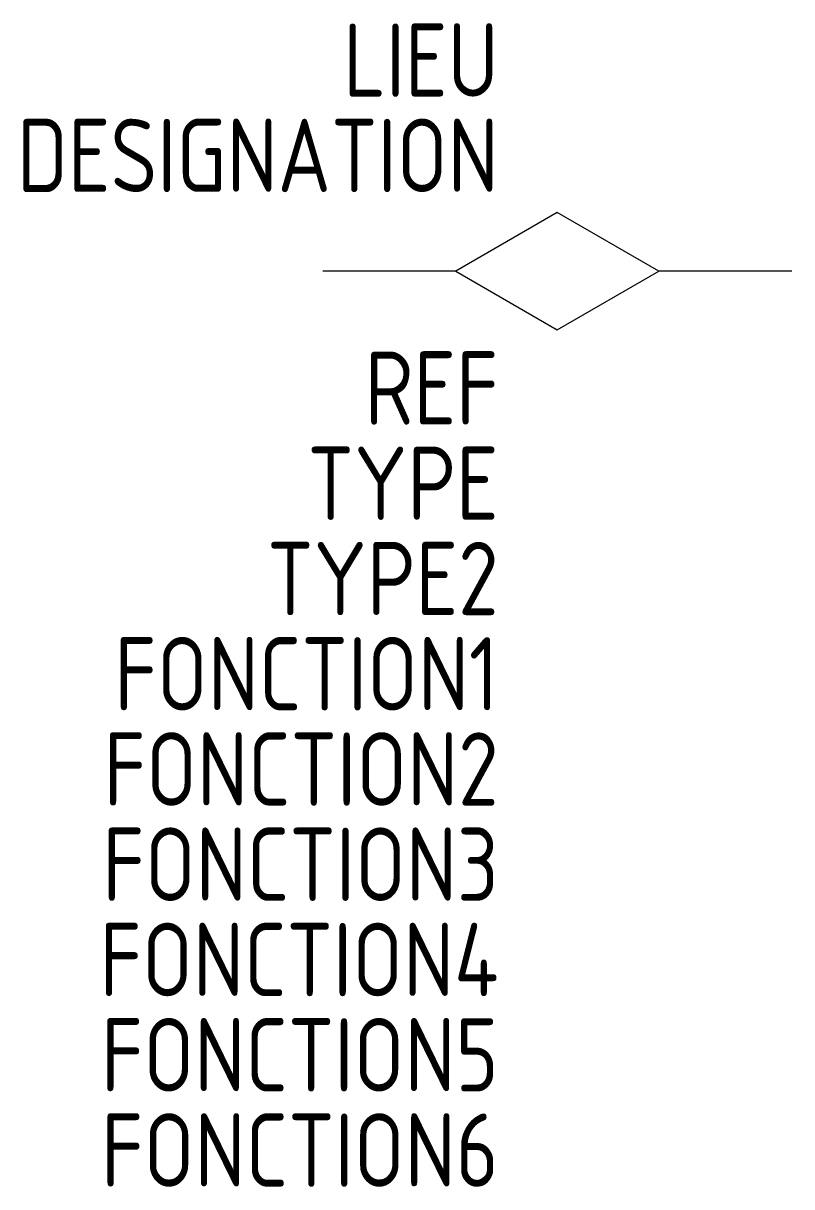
# Model space of a CAD drawing. Header units: millimetres. Extents: x -10.2 to 16, y -31.2 to 8.5.
import ezdxf
from ezdxf.enums import TextEntityAlignment as Align

# ---------------------------------------------------------------- set-up
doc = ezdxf.new("R2010")
doc.units = ezdxf.units.MM
doc.layers.add('SYMB_TXT_NOM', color=3, linetype='Continuous')
doc.layers.add('SYMBOLE', color=3, linetype='Continuous')
doc.styles.add('NET2_5', font='isocp.shx', dxfattribs={"width": 0.9, "height": 2.5})

msp = doc.modelspace()

# ---------------------------------------------------------------- linework, layer by layer
at = {"layer": 'SYMBOLE'}
for p, q in [((4.536, 0), (0, 0)), ((16, 0), (11.464, 0))]:
    msp.add_line(p, q, dxfattribs=at)
msp.add_lwpolyline([(4.536, 0), (8, -2), (11.464, 0), (8, 2)], close=True, dxfattribs=at)

# ---------------------------------------------------------------- texts
at = {"layer": 'SYMB_TXT_NOM', "style": 'NET2_5', "width": 0.9, "flags": 8}
for tag, p in [('LIEU', (6, 5.95)), ('DESIGNATION', (6, 2.7)), ('REF', (6, -5.236)), ('TYPE', (6, -8.486)), ('TYPE2', (6, -11.736)), ('FONCTION1', (6, -14.986)), ('FONCTION2', (6, -18.236)), ('FONCTION3', (6, -21.486)), ('FONCTION4', (6, -24.736)), ('FONCTION5', (6, -27.986)), ('FONCTION6', (6, -31.236))]:
    msp.add_attdef(tag, text='', height=2.5, dxfattribs=at).set_placement(p, align=Align.RIGHT)

doc.saveas('drawing.dxf')
